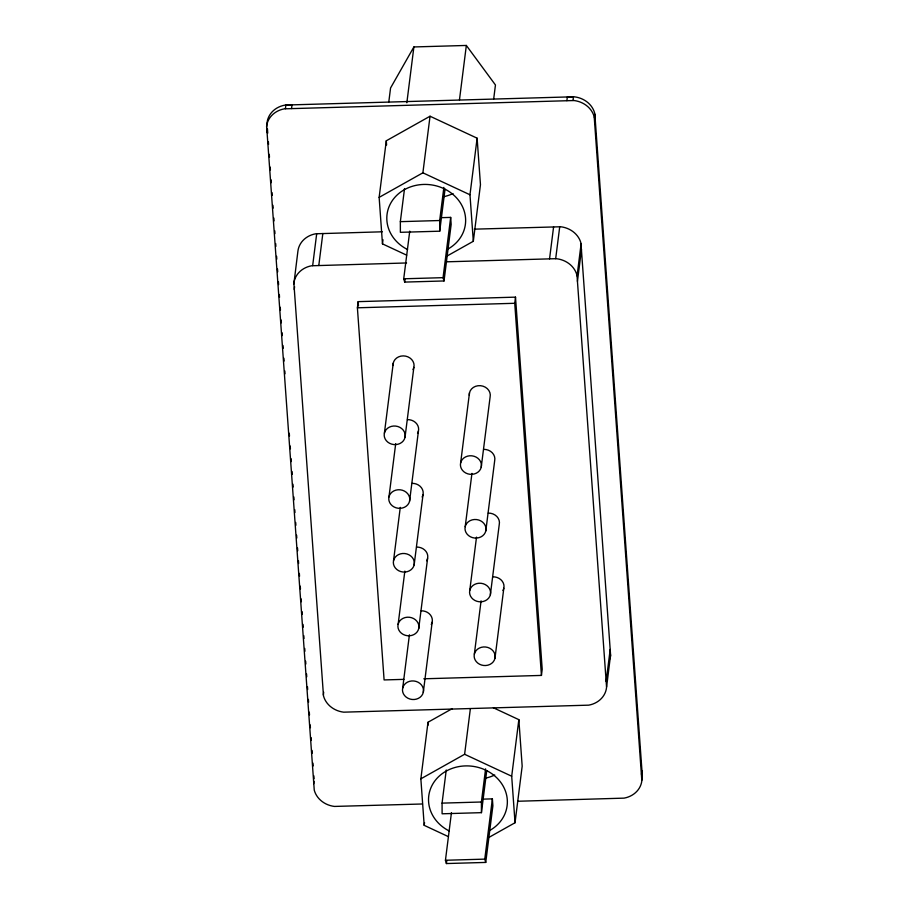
<?xml version="1.0" encoding="UTF-8"?>
<svg xmlns="http://www.w3.org/2000/svg" width="909" height="909" viewBox="0 0 909 909"><rect width="100%" height="100%" fill="white"/><g stroke="black" fill="none" stroke-linecap="round" stroke-linejoin="round"><path stroke-width="1.36" d="M422.492 803.988L334.455 806.431A23.27 20.521 7.2 0 1 314.253 790.126L266.621 126.226A23.27 20.521 7.2 0 1 284.403 108.83L574.011 100.535A23.27 20.521 7.2 0 1 594.213 116.841L641.845 780.74A23.27 20.521 7.2 0 1 624.063 798.136L517.585 801.261M474.316 229.159L560.728 226.761A23.27 20.521 7.2 0 1 580.942 243.067L610.575 654.889L606.508 687.761A23.27 20.521 7.2 0 1 588.725 705.157L343.693 712.167A23.27 20.521 7.2 0 1 323.49 695.862L293.88 283.165A23.27 20.521 7.2 0 1 311.662 265.769L406.562 262.962M610.575 654.889L610.553 655.775A23.27 20.521 7.2 0 1 609.905 658.877M266.587 127.112L267.087 122.533A23.27 20.521 7.2 0 1 284.869 105.137L292.005 104.853L291.539 108.546M266.985 132.555L267.291 130.089M285.403 108.716L285.869 105.035L573.465 96.786L573 100.479M293.846 284.051L297.913 251.179A23.27 20.521 7.2 0 1 315.707 233.783L382.291 231.795M294.243 289.494L294.596 286.71M312.662 265.655L316.696 233.681M318.798 265.485L322.831 233.499M403.937 679.364L384.098 679.932L357.396 307.799L358.18 301.64L515.505 297.141L542.207 669.274L541.434 675.421L423.787 678.796M388.802 101.944L390.563 87.991L413.89 46.95L466.34 45.45L495.45 84.98L493.689 98.945M406.653 255.156L382.473 243.885L379.144 197.367L386.291 140.793L430.037 116.227L477.123 138.191L480.463 184.709L473.316 241.283L446.58 256.293M323.331 694.976L323.684 692.204M313.707 783.797L314.014 781.331M382.473 243.885L382.996 239.749M406.846 102.774L413.89 46.95M445.035 189.152L439.717 231.193L400.38 232.318L400.346 221.66L404.539 188.538M440.831 217.683L450.671 217.399L451.171 224.375L444.024 280.961L404.687 282.085L403.721 278.79L409.743 231.136M384.393 433.195L393.256 363.089M404.687 282.085L405.039 279.324M379.144 197.367L422.89 172.812L430.037 116.227M388.972 496.928L395.699 443.637M405.005 437.434A10.533 9.283 7.2 0 0 391.347 426.401A10.533 9.283 7.2 0 0 387.757 442.104A10.533 9.283 7.2 0 0 405.005 437.434L413.868 367.327M393.54 560.648L400.278 507.37M439.717 231.193L439.683 220.523L443.865 187.413M459.465 99.876L466.34 45.45M409.584 501.154A10.533 9.283 7.2 0 0 395.915 490.133A10.533 9.283 7.2 0 0 392.336 505.836A10.533 9.283 7.2 0 0 409.584 501.154L418.435 431.048M398.119 624.381L404.846 571.102M444.024 280.961L443.058 277.665L450.671 217.399M414.152 564.887A10.533 9.283 7.2 0 0 400.483 553.865A10.533 9.283 7.2 0 0 396.903 569.557A10.533 9.283 7.2 0 0 414.152 564.887L423.015 494.78M402.687 688.113L409.414 634.823M473.316 241.283L469.976 194.765L477.123 138.191M418.719 628.619A10.533 9.283 7.2 0 0 405.062 617.586A10.533 9.283 7.2 0 0 401.471 633.289A10.533 9.283 7.2 0 0 418.719 628.619L427.582 558.512M423.299 692.351A10.533 9.283 7.2 0 0 409.629 681.318A10.533 9.283 7.2 0 0 406.05 697.021A10.533 9.283 7.2 0 0 423.299 692.351L432.15 622.233M460.636 462.942L469.487 392.836M448.376 836.632L424.196 825.349L420.856 778.831L428.003 722.257L452.307 708.611M424.196 825.349L424.548 822.588M465.203 526.675L471.941 473.384M481.236 467.181A10.533 9.283 7.2 0 0 467.578 456.148A10.533 9.283 7.2 0 0 463.988 471.851A10.533 9.283 7.2 0 0 481.236 467.181L490.099 397.063A10.533 9.283 7.2 0 0 480.497 385.689A10.533 9.283 7.2 0 0 469.305 395.245M486.747 770.616L481.44 812.657L442.104 813.794L442.069 803.124L446.251 770.003M469.771 590.395L476.509 537.117M485.815 530.901A10.533 9.283 7.2 0 0 472.146 519.88A10.533 9.283 7.2 0 0 468.567 535.583A10.533 9.283 7.2 0 0 485.815 530.901L494.666 460.795A10.533 9.283 7.2 0 0 483.702 449.376M541.434 675.421L514.733 303.288L515.505 297.141M482.554 799.147L492.383 798.863L492.883 805.84L485.736 862.425L446.41 863.55L445.444 860.266L451.455 812.612M446.41 863.55L446.751 860.789M474.35 654.128L481.077 600.849M420.856 778.831L464.613 754.277L470.362 708.736M490.383 594.634A10.533 9.283 7.2 0 0 476.725 583.612A10.533 9.283 7.2 0 0 473.134 599.304A10.533 9.283 7.2 0 0 490.383 594.634L499.246 524.527A10.533 9.283 7.2 0 0 488.269 513.108M494.962 658.366A10.533 9.283 7.2 0 0 481.293 647.333A10.533 9.283 7.2 0 0 477.714 663.036A10.533 9.283 7.2 0 0 494.962 658.366L503.813 588.248M566.875 100.66L567.341 96.968L574.477 96.843A23.27 20.521 7.2 0 1 594.679 113.148L594.759 123.158M549.547 258.872L553.592 226.886M481.44 812.657L481.406 801.999L485.588 768.878M446.205 261.826L555.683 258.69L559.728 226.716M485.736 862.425L484.77 859.13L492.383 798.863M594.372 117.727L594.838 114.034L642.345 776.161L641.879 779.842M488.292 837.757L515.028 822.747L511.699 776.229L518.846 719.655L493.394 707.781M606.542 686.863L577.056 275.938L581.09 243.953M577.442 281.381L581.487 249.396M515.028 822.747L522.175 766.173L518.846 719.655M606.144 681.432L610.189 649.446M641.481 774.4L641.947 770.718L642.311 777.047A23.27 20.521 7.2 0 1 641.674 780.149M400.346 221.66L439.683 220.523M403.721 278.79L443.058 277.665M357.396 307.799L514.733 303.288M442.069 803.124L481.406 801.999M445.444 860.266L484.77 859.13M555.683 258.69L556.694 258.747A23.27 20.521 7.2 0 1 576.897 275.052L577.056 275.938M422.89 172.812L469.976 194.765M464.613 754.277L511.699 776.229M386.291 140.793L386.586 145.02M428.003 722.257L428.207 725.075M358.18 301.64L358.476 305.89M267.451 128.862L267.746 133.112M268.36 141.611L268.564 144.44M269.28 154.348L269.473 157.177M270.189 167.086L270.393 169.915M271.098 179.834L271.302 182.664M272.018 192.572L272.223 195.401M272.927 205.309L273.132 208.15M273.848 218.058L274.052 220.887M274.757 230.795L274.961 233.624M275.677 243.544L275.882 246.373M276.586 256.281L276.791 259.11M277.506 269.019L277.7 271.859M278.415 281.767L278.62 284.597M279.336 294.505L279.529 297.334M280.245 307.242L280.449 310.083M281.154 319.991L281.358 322.82M282.074 332.728L282.279 335.557M282.983 345.477L283.188 348.306M283.903 358.214L284.108 361.043M284.812 370.952L285.017 373.792M289.289 433.252L289.482 436.081M290.198 445.989L290.403 448.819M291.119 458.727L291.312 461.567M292.028 471.476L292.232 474.305M292.937 484.213L293.141 487.042M293.857 496.962L294.062 499.791M294.766 509.699L294.971 512.528M295.686 522.436L295.891 525.277M296.595 535.185L296.8 538.014M297.516 547.922L297.72 550.752M298.425 560.671L298.629 563.5M299.345 573.409L299.55 576.238M300.254 586.146L300.459 588.987M301.174 598.895L301.368 601.724M302.083 611.632L302.288 614.461M302.992 624.369L303.197 627.21M303.811 635.698L304.015 638.527M304.72 648.447L304.924 651.276M305.64 661.184L305.844 664.013M306.549 673.921L306.753 676.762M307.469 686.67L307.674 689.499M308.378 699.407L308.583 702.237M309.299 712.156L309.503 714.985M310.208 724.893L310.412 727.723M311.128 737.631L311.321 740.46M312.037 750.38L312.242 753.209M312.957 763.117L313.151 765.946M313.866 775.854L314.071 778.695M407.584 249.555A39.485 34.826 7.2 0 1 394.995 197.173A39.485 34.826 7.2 0 1 455.045 196.321A39.485 34.826 7.2 0 1 448.057 248.975M453.023 193.537A39.485 34.826 7.2 0 1 443.512 196.742M449.307 831.019A39.485 34.826 7.2 0 1 436.718 778.638A39.485 34.826 7.2 0 1 496.757 777.786A39.485 34.826 7.2 0 1 489.781 830.44M494.746 775.002A39.485 34.826 7.2 0 1 485.236 778.206M492.848 576.829A10.533 9.283 7.2 0 1 502.927 590.532M421.185 610.814A10.533 9.283 7.2 0 1 431.264 624.506M416.606 547.082A10.533 9.283 7.2 0 1 426.696 560.785M412.038 483.361A10.533 9.283 7.2 0 1 422.117 497.053M407.459 419.628A10.533 9.283 7.2 0 1 417.549 433.32M393.074 365.509A10.533 9.283 7.2 0 1 405.63 356.135A10.533 9.283 7.2 0 1 412.981 369.599"/></g></svg>
